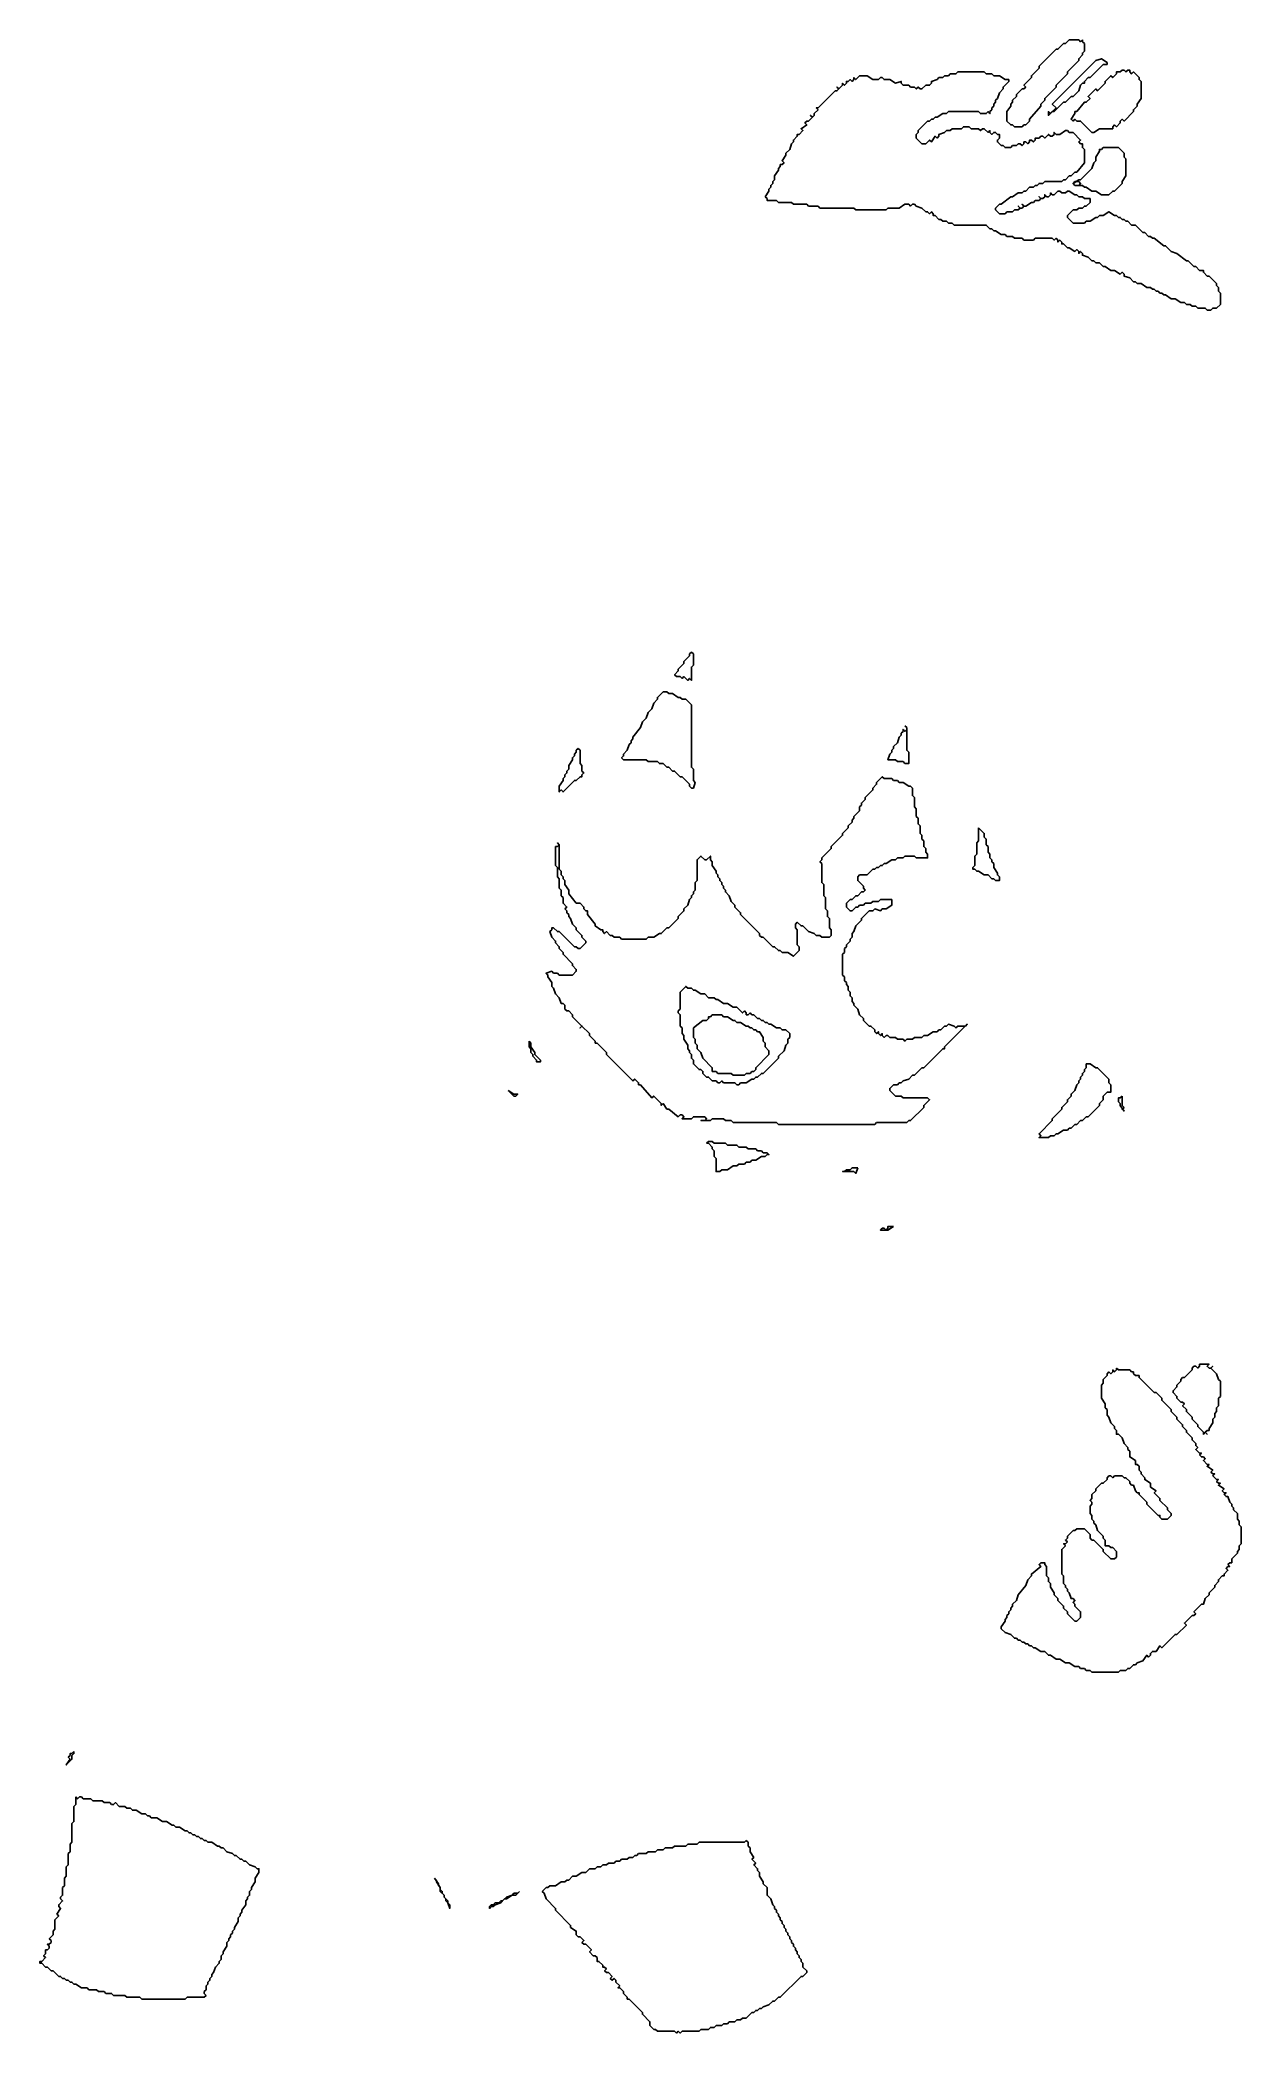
# Model space of a CAD drawing. Header units: millimetres. Extents: x 7.9 to 46.5, y 17.8 to 81.8.
import ezdxf

# ---------------------------------------------------------------- set-up
doc = ezdxf.new("R2010")
doc.units = ezdxf.units.MM
doc.layers.add('FILL_SKIN', color=7, linetype='Continuous')

msp = doc.modelspace()

# ---------------------------------------------------------------- linework, layer by layer
at = {"layer": 'FILL_SKIN'}
for points in [[(41.389, 81.758), (41.328, 81.697), (41.268, 81.758), (40.965, 81.758), (40.844, 81.636), (40.783, 81.636), (40.601, 81.455), (40.541, 81.455), (39.995, 80.909), (39.995, 80.848), (39.753, 80.606), (39.753, 80.545), (39.51, 80.303), (39.571, 80.242), (39.51, 80.182), (39.45, 80.182), (39.268, 80), (39.268, 79.939), (39.147, 79.818), (39.147, 79.758), (39.086, 79.697), (39.086, 79.636), (38.965, 79.455), (38.965, 79.152), (39.086, 79.03), (39.147, 79.03), (39.207, 78.97), (39.45, 78.97), (39.51, 79.03), (39.571, 79.03), (39.692, 79.152), (39.692, 79.212), (40.056, 79.636), (40.056, 79.697), (40.177, 79.818), (40.177, 79.879), (40.541, 80.242), (40.541, 80.303), (40.904, 80.667), (40.904, 80.727), (41.268, 81.091), (41.268, 81.152), (41.389, 81.273), (41.389, 81.333), (41.45, 81.394), (41.45, 81.636), (41.389, 81.697)], [(31.209, 76.727), (31.269, 76.667), (31.269, 76.606), (31.572, 76.606), (31.633, 76.545), (32.057, 76.545), (32.117, 76.485), (32.542, 76.485), (32.602, 76.424), (32.905, 76.424), (32.966, 76.364), (34.057, 76.364), (34.117, 76.303), (35.087, 76.303), (35.147, 76.364), (35.511, 76.364), (35.693, 76.485), (35.814, 76.485), (35.875, 76.424), (35.935, 76.485), (35.996, 76.485), (36.056, 76.424), (36.238, 76.364), (36.359, 76.242), (36.42, 76.242), (36.481, 76.182), (36.541, 76.242), (36.602, 76.182), (36.602, 76.121), (36.662, 76.121), (36.784, 76), (36.844, 76), (36.905, 75.939), (37.026, 75.939), (37.087, 75.879), (37.208, 75.879), (37.268, 75.818), (38.299, 75.818), (38.42, 75.697), (38.48, 75.697), (38.541, 75.636), (38.601, 75.636), (38.783, 75.515), (38.904, 75.515), (38.965, 75.455), (39.147, 75.455), (39.207, 75.394), (39.45, 75.394), (39.51, 75.333), (39.813, 75.333), (39.874, 75.394), (40.419, 75.394), (40.48, 75.333), (40.541, 75.394), (40.601, 75.333), (40.601, 75.273), (40.662, 75.333), (40.722, 75.273), (40.722, 75.212), (40.783, 75.212), (40.904, 75.091), (40.965, 75.091), (41.147, 74.97), (41.207, 75.03), (41.268, 74.97), (41.268, 74.909), (41.328, 74.97), (41.389, 74.909), (41.389, 74.848), (41.571, 74.788), (41.692, 74.667), (41.753, 74.667), (41.813, 74.606), (41.934, 74.606), (42.056, 74.485), (42.116, 74.485), (42.298, 74.364), (42.419, 74.364), (42.601, 74.242), (42.662, 74.303), (42.722, 74.242), (42.722, 74.182), (42.904, 74.121), (43.025, 74), (43.086, 74), (43.146, 73.939), (43.268, 73.939), (43.449, 73.818), (43.571, 73.818), (43.631, 73.758), (43.692, 73.758), (43.752, 73.697), (43.813, 73.697), (43.874, 73.636), (43.934, 73.636), (43.995, 73.576), (44.055, 73.576), (44.237, 73.455), (44.358, 73.455), (44.54, 73.333), (44.661, 73.333), (44.722, 73.273), (44.843, 73.273), (44.904, 73.212), (45.025, 73.212), (45.086, 73.152), (45.328, 73.152), (45.389, 73.091), (45.51, 73.091), (45.57, 73.152), (45.691, 73.152), (45.813, 73.273), (45.813, 73.636), (45.752, 73.697), (45.752, 73.818), (45.691, 73.879), (45.691, 73.939), (45.449, 74.182), (45.389, 74.182), (45.267, 74.303), (45.267, 74.364), (45.146, 74.364), (45.025, 74.485), (44.964, 74.485), (44.783, 74.667), (44.722, 74.667), (44.419, 74.909), (44.237, 74.97), (44.055, 75.152), (43.995, 75.152), (43.692, 75.394), (43.631, 75.394), (43.571, 75.455), (43.51, 75.455), (43.389, 75.576), (43.328, 75.576), (43.086, 75.818), (42.965, 75.818), (42.843, 75.939), (42.783, 75.939), (42.722, 76), (42.662, 76), (42.601, 76.061), (42.54, 76.061), (42.48, 76.121), (42.419, 76.121), (42.237, 76.242), (42.056, 76.121), (41.934, 76.121), (41.874, 76.061), (41.813, 76.061), (41.631, 75.939), (41.51, 75.939), (41.45, 75.879), (41.086, 75.879), (40.904, 76.061), (40.904, 76.121), (41.086, 76.303), (41.207, 76.303), (41.268, 76.364), (41.389, 76.364), (41.45, 76.424), (41.51, 76.424), (41.631, 76.545), (41.631, 76.667), (41.45, 76.667), (41.389, 76.727), (41.268, 76.727), (41.207, 76.788), (41.147, 76.788), (40.965, 76.909), (40.904, 76.909), (40.844, 76.848), (40.722, 76.848), (40.662, 76.909), (40.601, 76.909), (40.48, 76.788), (40.419, 76.788), (40.359, 76.848), (40.359, 76.788), (40.298, 76.727), (40.238, 76.727), (40.177, 76.788), (40.177, 76.727), (40.116, 76.667), (40.056, 76.667), (39.995, 76.727), (40.056, 76.667), (39.995, 76.606), (39.874, 76.606), (39.813, 76.545), (39.753, 76.545), (39.571, 76.424), (39.51, 76.424), (39.45, 76.485), (39.51, 76.424), (39.45, 76.364), (39.389, 76.364), (39.329, 76.424), (39.389, 76.364), (39.329, 76.303), (39.207, 76.303), (39.147, 76.242), (38.965, 76.242), (38.904, 76.182), (38.723, 76.182), (38.601, 76.303), (38.601, 76.364), (38.723, 76.485), (38.783, 76.485), (39.086, 76.727), (39.147, 76.727), (39.329, 76.848), (39.45, 76.848), (39.51, 76.909), (39.571, 76.909), (39.692, 77.03), (39.813, 77.03), (39.874, 77.091), (39.935, 77.091), (39.995, 77.152), (40.116, 77.152), (40.177, 77.212), (40.722, 77.212), (40.783, 77.273), (40.844, 77.273), (40.965, 77.394), (41.025, 77.394), (41.147, 77.515), (41.207, 77.515), (41.45, 77.818), (41.45, 78.242), (41.389, 78.303), (41.389, 78.424), (41.328, 78.424), (41.268, 78.485), (41.328, 78.545), (41.086, 78.788), (40.965, 78.788), (40.904, 78.848), (40.844, 78.848), (40.662, 78.727), (40.541, 78.727), (40.48, 78.788), (40.48, 78.727), (40.419, 78.667), (40.359, 78.667), (40.298, 78.727), (40.177, 78.606), (40.116, 78.667), (40.056, 78.667), (39.995, 78.606), (39.874, 78.606), (39.874, 78.545), (39.813, 78.485), (39.753, 78.545), (39.692, 78.545), (39.692, 78.485), (39.632, 78.424), (39.571, 78.485), (39.51, 78.485), (39.51, 78.424), (39.45, 78.364), (39.389, 78.424), (39.329, 78.424), (39.268, 78.364), (39.147, 78.364), (39.086, 78.303), (38.904, 78.303), (38.844, 78.364), (38.783, 78.364), (38.662, 78.485), (38.662, 78.545), (38.723, 78.606), (38.723, 78.727), (38.662, 78.727), (38.601, 78.788), (38.541, 78.788), (38.48, 78.727), (38.42, 78.788), (38.42, 78.848), (38.359, 78.788), (38.238, 78.909), (38.177, 78.909), (38.117, 78.848), (38.056, 78.909), (37.814, 78.909), (37.753, 78.97), (37.571, 78.97), (37.511, 78.909), (37.208, 78.909), (37.147, 78.848), (37.026, 78.848), (36.965, 78.788), (36.784, 78.727), (36.784, 78.667), (36.723, 78.606), (36.662, 78.667), (36.541, 78.485), (36.481, 78.545), (36.359, 78.424), (36.238, 78.424), (36.056, 78.606), (36.056, 78.727), (36.117, 78.788), (36.117, 78.848), (36.42, 79.152), (36.481, 79.152), (36.541, 79.212), (36.602, 79.212), (36.662, 79.273), (36.723, 79.273), (36.905, 79.394), (37.026, 79.394), (37.087, 79.455), (38.056, 79.455), (38.117, 79.394), (38.299, 79.394), (38.359, 79.455), (38.42, 79.394), (38.42, 79.455), (38.48, 79.515), (38.48, 79.576), (38.541, 79.636), (38.541, 79.697), (38.601, 79.758), (38.601, 79.818), (38.662, 79.879), (38.723, 80.061), (38.844, 80.182), (38.844, 80.242), (39.026, 80.424), (39.026, 80.485), (38.904, 80.485), (38.723, 80.606), (38.541, 80.606), (38.48, 80.667), (38.299, 80.667), (38.238, 80.727), (37.39, 80.727), (37.329, 80.667), (37.147, 80.667), (37.087, 80.606), (36.965, 80.606), (36.905, 80.545), (36.784, 80.545), (36.723, 80.485), (36.541, 80.424), (36.541, 80.364), (36.481, 80.303), (36.359, 80.303), (36.238, 80.182), (36.178, 80.182), (36.117, 80.242), (36.056, 80.182), (35.996, 80.242), (35.875, 80.242), (35.814, 80.303), (35.632, 80.303), (35.572, 80.364), (35.572, 80.424), (35.39, 80.364), (35.208, 80.485), (35.026, 80.485), (34.966, 80.545), (34.905, 80.545), (34.844, 80.485), (34.663, 80.485), (34.481, 80.606), (34.238, 80.606), (34.117, 80.485), (34.057, 80.545), (34.057, 80.485), (33.996, 80.424), (33.935, 80.485), (33.875, 80.424), (33.814, 80.424), (33.814, 80.364), (33.754, 80.303), (33.693, 80.364), (33.693, 80.303), (33.572, 80.182), (33.511, 80.242), (33.572, 80.182), (33.511, 80.121), (33.451, 80.121), (32.905, 79.576), (32.845, 79.576), (32.905, 79.515), (32.784, 79.394), (32.784, 79.333), (32.723, 79.273), (32.663, 79.333), (32.723, 79.273), (32.602, 79.152), (32.542, 79.152), (32.481, 79.091), (32.542, 79.03), (32.36, 78.909), (32.42, 78.848), (32.299, 78.727), (32.239, 78.727), (32.239, 78.667), (32.117, 78.545), (32.117, 78.485), (32.057, 78.424), (31.996, 78.242), (31.875, 78.121), (31.875, 78.061), (31.754, 77.879), (31.814, 77.818), (31.754, 77.758), (31.693, 77.758), (31.693, 77.697), (31.633, 77.636), (31.633, 77.576), (31.511, 77.394), (31.511, 77.273), (31.451, 77.212), (31.451, 77.152), (31.39, 77.091), (31.39, 77.03), (31.33, 76.97), (31.33, 76.909)], [(42.177, 81.03), (41.995, 81.152), (41.813, 81.091), (40.419, 79.697), (40.541, 79.576), (40.359, 79.394), (40.298, 79.455), (40.298, 79.333), (40.419, 79.455), (40.48, 79.455), (40.783, 79.758), (40.844, 79.758), (41.025, 79.939), (41.086, 79.939), (41.268, 80.121), (41.328, 80.303), (41.389, 80.364), (41.45, 80.364), (41.45, 80.424), (41.571, 80.545), (41.631, 80.545), (42.056, 80.97), (42.177, 80.97)], [(43.207, 80.545), (43.025, 80.727), (42.965, 80.667), (42.904, 80.727), (42.904, 80.788), (42.843, 80.788), (42.783, 80.727), (42.722, 80.788), (42.662, 80.788), (42.601, 80.727), (42.48, 80.727), (42.48, 80.667), (42.359, 80.545), (42.298, 80.606), (42.116, 80.424), (42.116, 80.364), (41.874, 80.121), (41.813, 80.182), (41.571, 79.939), (41.631, 79.879), (41.51, 79.758), (41.45, 79.758), (41.207, 79.455), (41.147, 79.455), (41.147, 79.394), (41.025, 79.212), (41.086, 79.152), (41.147, 79.212), (41.207, 79.152), (41.328, 79.152), (41.692, 78.788), (41.753, 78.788), (41.934, 78.909), (42.359, 78.909), (42.359, 78.97), (42.419, 79.03), (42.48, 78.97), (42.601, 79.091), (42.601, 79.152), (42.662, 79.212), (42.722, 79.152), (43.025, 79.455), (43.025, 79.515), (43.146, 79.636), (43.146, 79.697), (43.268, 79.879), (43.268, 80.424), (43.207, 80.485)], [(42.54, 78.303), (42.056, 78.303), (41.995, 78.242), (41.934, 78.242), (41.934, 78.182), (41.813, 78), (41.813, 77.879), (41.753, 77.818), (41.692, 77.636), (41.328, 77.273), (41.268, 77.273), (41.086, 77.152), (41.147, 77.091), (41.389, 77.091), (41.45, 77.03), (41.51, 77.03), (41.692, 76.909), (41.813, 76.909), (41.995, 76.788), (42.237, 76.788), (42.359, 76.909), (42.419, 76.909), (42.662, 77.152), (42.662, 77.212), (42.783, 77.394), (42.783, 77.939), (42.722, 78), (42.722, 78.121)], [(41.086, 77.152), (41.147, 77.212), (41.268, 77.212), (41.328, 77.152), (41.268, 77.091), (41.147, 77.091)], [(28.845, 62.121), (28.785, 62.061), (28.785, 62), (28.603, 61.818), (28.603, 61.758), (28.421, 61.576), (28.421, 61.515), (28.3, 61.394), (28.36, 61.333), (28.482, 61.333), (28.542, 61.273), (28.603, 61.333), (28.724, 61.212), (28.785, 61.273), (28.845, 61.212), (28.845, 61.636), (28.906, 61.697), (28.906, 62.061)], [(27.936, 60.848), (27.754, 60.667), (27.754, 60.606), (27.633, 60.485), (27.573, 60.303), (27.451, 60.182), (27.391, 60), (27.27, 59.879), (27.209, 59.697), (26.967, 59.394), (26.967, 59.333), (26.906, 59.273), (26.906, 59.212), (26.845, 59.152), (26.785, 58.97), (26.664, 58.848), (26.664, 58.788), (26.603, 58.727), (26.664, 58.667), (27.391, 58.667), (27.451, 58.606), (27.754, 58.606), (27.815, 58.545), (27.936, 58.545), (28.057, 58.424), (28.118, 58.424), (28.239, 58.303), (28.3, 58.303), (28.482, 58.121), (28.542, 58.121), (28.785, 57.879), (28.785, 57.818), (28.845, 57.758), (28.906, 57.758), (28.966, 57.939), (28.906, 58), (28.906, 58.364), (28.845, 58.424), (28.845, 60.424), (28.663, 60.606), (28.542, 60.606), (28.482, 60.667), (28.421, 60.667), (28.239, 60.788), (28.118, 60.788), (28.057, 60.848)], [(35.693, 59.758), (35.753, 59.697), (35.753, 59.636), (35.693, 59.576), (35.632, 59.636), (35.632, 59.576), (35.572, 59.515), (35.572, 59.455), (35.511, 59.394), (35.45, 59.212), (35.329, 59.091), (35.329, 59.03), (35.269, 58.97), (35.269, 58.909), (35.208, 58.848), (35.147, 58.667), (35.39, 58.667), (35.45, 58.606), (35.632, 58.606), (35.693, 58.545), (35.814, 58.545), (35.814, 58.909), (35.753, 58.97), (35.753, 59.697)], [(25.209, 59.03), (25.149, 58.97), (25.149, 58.909), (25.088, 58.848), (25.088, 58.788), (25.027, 58.727), (25.027, 58.667), (24.906, 58.485), (24.906, 58.364), (24.846, 58.303), (24.846, 58.242), (24.785, 58.182), (24.785, 58.121), (24.724, 58.061), (24.724, 58), (24.603, 57.818), (24.603, 57.636), (24.664, 57.697), (24.724, 57.636), (25.088, 58), (25.149, 58), (25.27, 58.121), (25.33, 58.121), (25.33, 58.182), (25.391, 58.242), (25.33, 58.303), (25.33, 58.485), (25.27, 58.545), (25.27, 58.97)], [(35.875, 57.818), (35.814, 57.818), (35.632, 57.939), (35.511, 57.939), (35.45, 58), (35.329, 58), (35.269, 58.061), (35.026, 58.061), (34.966, 58.121), (34.784, 57.939), (34.784, 57.879), (34.663, 57.758), (34.663, 57.697), (34.42, 57.455), (34.42, 57.394), (34.299, 57.273), (34.299, 57.212), (34.238, 57.152), (34.238, 57.03), (34.057, 56.848), (34.057, 56.788), (33.996, 56.727), (33.996, 56.667), (33.875, 56.545), (33.875, 56.485), (33.693, 56.303), (33.693, 56.242), (33.329, 55.879), (33.329, 55.818), (33.026, 55.515), (33.026, 55.455), (32.966, 55.394), (33.026, 55.333), (33.026, 54.727), (33.087, 54.667), (33.087, 54.303), (33.148, 54.242), (33.148, 53.879), (33.208, 53.818), (33.208, 53.636), (33.269, 53.576), (33.269, 53.273), (33.329, 53.212), (33.329, 53.03), (33.269, 52.97), (33.026, 52.97), (32.966, 53.03), (32.845, 53.03), (32.784, 53.091), (32.602, 53.152), (32.42, 53.333), (32.36, 53.333), (32.239, 53.455), (32.178, 53.394), (32.178, 53.273), (32.239, 53.212), (32.239, 52.727), (32.299, 52.667), (32.299, 52.545), (32.117, 52.364), (31.936, 52.485), (31.754, 52.485), (31.693, 52.545), (31.633, 52.545), (31.511, 52.667), (31.451, 52.667), (31.148, 52.97), (31.087, 52.97), (31.027, 53.03), (31.027, 53.091), (30.421, 53.697), (30.421, 53.758), (30.239, 53.939), (30.239, 54), (30.118, 54.121), (30.057, 54.303), (29.936, 54.424), (29.936, 54.485), (29.875, 54.545), (29.875, 54.606), (29.815, 54.667), (29.815, 54.727), (29.754, 54.788), (29.754, 54.848), (29.694, 54.909), (29.694, 54.97), (29.633, 55.03), (29.633, 55.091), (29.512, 55.273), (29.512, 55.394), (29.451, 55.455), (29.451, 55.576), (29.33, 55.455), (29.269, 55.455), (29.148, 55.576), (29.027, 55.455), (29.027, 54.788), (28.966, 54.727), (28.966, 54.485), (28.906, 54.424), (28.906, 54.364), (28.845, 54.303), (28.845, 54.242), (28.785, 54.182), (28.724, 54), (28.603, 53.879), (28.603, 53.818), (28.421, 53.636), (28.421, 53.576), (28.118, 53.273), (28.057, 53.273), (27.876, 53.091), (27.815, 53.091), (27.633, 52.97), (27.451, 52.97), (27.391, 52.909), (26.603, 52.909), (26.542, 52.97), (26.361, 52.97), (26.3, 53.03), (26.239, 53.03), (26.118, 53.152), (26.058, 53.091), (25.997, 53.152), (25.997, 53.212), (25.936, 53.212), (25.755, 53.333), (25.755, 53.394), (25.512, 53.697), (25.512, 53.818), (25.452, 53.818), (25.391, 53.879), (25.391, 53.939), (25.27, 54.061), (25.149, 54.061), (24.906, 54.364), (24.906, 54.485), (24.785, 54.667), (24.785, 54.788), (24.724, 54.848), (24.724, 54.909), (24.664, 54.97), (24.664, 55.091), (24.603, 55.152), (24.603, 55.939), (24.543, 56), (24.603, 55.939), (24.543, 55.879), (24.482, 55.879), (24.482, 55.273), (24.543, 55.212), (24.543, 54.909), (24.603, 54.848), (24.603, 54.545), (24.664, 54.485), (24.664, 54.303), (24.724, 54.242), (24.724, 54.061), (24.846, 53.939), (24.785, 53.879), (24.846, 53.818), (24.846, 53.758), (24.906, 53.697), (24.906, 53.636), (24.967, 53.576), (25.027, 53.394), (25.149, 53.273), (25.149, 53.212), (25.33, 53.03), (25.33, 52.97), (25.452, 52.848), (25.452, 52.788), (25.27, 52.606), (25.209, 52.606), (25.149, 52.667), (25.088, 52.667), (24.603, 53.152), (24.543, 53.152), (24.421, 53.273), (24.361, 53.273), (24.361, 53.212), (24.3, 53.152), (24.361, 52.97), (24.482, 52.848), (24.482, 52.788), (24.603, 52.667), (24.603, 52.606), (24.724, 52.485), (24.724, 52.424), (25.027, 52.121), (25.027, 52.061), (25.149, 51.939), (25.149, 51.879), (25.027, 51.758), (24.603, 51.758), (24.543, 51.818), (24.421, 51.818), (24.361, 51.879), (24.179, 51.818), (24.24, 51.758), (24.24, 51.697), (24.361, 51.515), (24.361, 51.394), (24.421, 51.333), (24.482, 51.152), (24.603, 51.03), (24.664, 50.848), (24.724, 50.848), (24.785, 50.788), (24.785, 50.667), (24.846, 50.606), (24.906, 50.606), (25.027, 50.485), (25.027, 50.424), (25.33, 50.121), (25.27, 50.061), (25.33, 50.121), (25.573, 49.879), (25.573, 49.818), (25.755, 49.636), (25.755, 49.576), (25.815, 49.576), (26.118, 49.273), (26.118, 49.212), (26.967, 48.364), (27.027, 48.424), (27.148, 48.303), (27.148, 48.242), (27.209, 48.242), (27.573, 47.818), (27.633, 47.879), (27.876, 47.636), (27.876, 47.576), (27.936, 47.636), (28.057, 47.455), (28.118, 47.455), (28.421, 47.212), (28.482, 47.273), (28.542, 47.273), (28.603, 47.212), (28.542, 47.152), (28.845, 47.152), (28.906, 47.212), (29.269, 47.212), (29.33, 47.152), (29.269, 47.091), (29.148, 47.091), (29.451, 47.091), (29.512, 47.152), (29.875, 47.152), (29.936, 47.091), (30.118, 47.091), (30.178, 47.03), (31.572, 47.03), (31.633, 46.97), (34.723, 46.97), (34.784, 47.03), (35.753, 47.03), (35.814, 47.091), (35.875, 47.091), (36.299, 47.515), (36.299, 47.576), (36.481, 47.758), (36.42, 47.818), (35.632, 47.818), (35.572, 47.879), (35.39, 47.879), (35.208, 48.061), (35.208, 48.121), (35.329, 48.242), (35.45, 48.242), (35.511, 48.303), (35.572, 48.303), (35.632, 48.364), (35.814, 48.424), (35.935, 48.545), (35.996, 48.545), (36.238, 48.788), (36.299, 48.788), (36.905, 49.394), (36.965, 49.394), (36.965, 49.455), (37.693, 50.182), (37.632, 50.121), (37.39, 50.121), (37.329, 50.061), (37.268, 50.121), (37.087, 50.182), (37.026, 50.121), (36.965, 50.121), (36.844, 50), (36.784, 50), (36.723, 49.939), (36.602, 49.939), (36.42, 49.818), (36.299, 49.818), (36.238, 49.758), (35.996, 49.758), (35.935, 49.697), (35.753, 49.697), (35.693, 49.636), (35.632, 49.697), (35.45, 49.697), (35.39, 49.758), (35.208, 49.758), (35.147, 49.818), (35.087, 49.818), (35.026, 49.758), (34.966, 49.818), (34.966, 49.879), (34.905, 49.818), (34.844, 49.879), (34.844, 49.939), (34.784, 49.879), (34.723, 49.939), (34.723, 50), (34.602, 50.121), (34.541, 50.121), (34.36, 50.303), (34.36, 50.364), (34.238, 50.485), (34.178, 50.667), (34.057, 50.788), (34.057, 50.848), (33.996, 50.909), (33.996, 51.03), (33.935, 51.091), (33.935, 51.212), (33.875, 51.273), (33.875, 51.394), (33.814, 51.455), (33.814, 51.515), (33.754, 51.576), (33.754, 51.697), (33.693, 51.758), (33.693, 52.424), (33.754, 52.485), (33.754, 52.606), (33.814, 52.667), (33.814, 52.727), (33.935, 52.848), (33.935, 52.909), (33.996, 52.97), (33.996, 53.091), (34.057, 53.152), (34.117, 53.333), (34.299, 53.515), (34.299, 53.576), (34.541, 53.818), (34.663, 53.818), (34.723, 53.879), (34.905, 53.818), (34.966, 53.879), (35.087, 53.879), (35.269, 54), (35.269, 54.182), (34.905, 54.182), (34.844, 54.121), (34.663, 54.121), (34.602, 54.061), (34.42, 54.061), (34.36, 54), (34.238, 54), (34.178, 53.939), (34.117, 53.939), (33.996, 53.818), (33.935, 53.818), (33.814, 53.939), (33.814, 54.061), (33.935, 54.182), (33.996, 54.182), (34.117, 54.303), (34.178, 54.303), (34.299, 54.424), (34.36, 54.424), (34.42, 54.485), (34.36, 54.545), (34.36, 54.606), (34.178, 54.788), (34.178, 54.909), (34.238, 54.97), (34.481, 54.97), (34.663, 55.152), (34.723, 55.152), (34.784, 55.212), (34.844, 55.212), (34.905, 55.273), (34.966, 55.273), (35.026, 55.333), (35.087, 55.333), (35.269, 55.455), (35.39, 55.455), (35.45, 55.515), (35.632, 55.515), (35.693, 55.576), (35.996, 55.576), (36.056, 55.515), (36.42, 55.515), (36.42, 55.636), (36.359, 55.697), (36.359, 55.818), (36.299, 55.879), (36.299, 56.061), (36.238, 56.121), (36.238, 56.242), (36.178, 56.303), (36.178, 56.545), (36.117, 56.606), (36.117, 56.788), (36.056, 56.848), (36.056, 57.091), (35.996, 57.152), (35.996, 57.455), (35.935, 57.515), (35.935, 57.758)], [(38.056, 56.485), (38.056, 56.061), (37.996, 56), (37.996, 55.636), (37.935, 55.576), (37.935, 55.273), (37.874, 55.212), (37.874, 55.152), (37.935, 55.152), (37.996, 55.091), (38.056, 55.091), (38.238, 54.97), (38.359, 54.97), (38.48, 54.848), (38.541, 54.848), (38.601, 54.788), (38.723, 54.788), (38.723, 54.909), (38.662, 54.97), (38.662, 55.03), (38.541, 55.212), (38.541, 55.333), (38.48, 55.394), (38.48, 55.455), (38.42, 55.515), (38.42, 55.636), (38.359, 55.697), (38.359, 55.879), (38.299, 55.939), (38.299, 56.121), (38.238, 56.182), (38.238, 56.303)], [(28.482, 51.212), (28.663, 51.394), (28.724, 51.333), (28.845, 51.333), (28.906, 51.273), (28.966, 51.273), (29.148, 51.152), (29.269, 51.152), (29.391, 51.03), (29.572, 51.03), (29.633, 50.97), (29.694, 50.97), (29.875, 50.848), (29.997, 50.848), (30.178, 50.727), (30.3, 50.727), (30.481, 50.545), (30.542, 50.606), (30.603, 50.545), (30.603, 50.485), (30.663, 50.485), (30.724, 50.545), (30.784, 50.485), (30.845, 50.485), (30.966, 50.364), (31.027, 50.364), (31.087, 50.303), (31.148, 50.303), (31.209, 50.242), (31.269, 50.242), (31.33, 50.182), (31.39, 50.182), (31.572, 50.061), (31.693, 50.061), (31.754, 50), (31.875, 50), (31.996, 49.879), (31.996, 49.758), (31.936, 49.697), (31.936, 49.576), (31.875, 49.515), (31.814, 49.333), (31.633, 49.152), (31.633, 49.091), (31.148, 48.606), (31.087, 48.606), (30.966, 48.485), (30.906, 48.485), (30.845, 48.424), (30.784, 48.424), (30.603, 48.303), (30.421, 48.303), (30.36, 48.242), (30.3, 48.242), (30.239, 48.303), (29.875, 48.303), (29.815, 48.364), (29.754, 48.303), (29.694, 48.303), (29.633, 48.364), (29.512, 48.364), (29.391, 48.485), (29.33, 48.485), (29.209, 48.606), (29.209, 48.667), (29.148, 48.727), (29.088, 48.727), (28.906, 48.909), (28.906, 49.03), (28.845, 49.091), (28.845, 49.212), (28.785, 49.273), (28.785, 49.333), (28.724, 49.394), (28.724, 49.515), (28.603, 49.697), (28.603, 49.818), (28.542, 49.879), (28.542, 50.061), (28.482, 50.121), (28.482, 50.485), (28.421, 50.545), (28.421, 50.606), (28.482, 50.667)], [(28.906, 50.061), (28.906, 49.758), (28.966, 49.697), (28.966, 49.576), (29.027, 49.515), (29.027, 49.394), (29.148, 49.273), (29.209, 49.091), (29.512, 48.788), (29.512, 48.667), (29.633, 48.667), (29.694, 48.606), (30.118, 48.606), (30.178, 48.545), (30.542, 48.545), (30.603, 48.606), (30.724, 48.606), (30.784, 48.667), (30.845, 48.667), (30.906, 48.727), (30.906, 48.788), (31.33, 49.212), (31.33, 49.333), (31.209, 49.455), (31.209, 49.576), (31.148, 49.636), (31.148, 49.758), (31.027, 49.939), (30.966, 49.939), (30.906, 50), (30.845, 50), (30.784, 50.061), (30.724, 50.061), (30.663, 50.121), (30.603, 50.121), (30.421, 50.242), (30.3, 50.242), (30.239, 50.303), (30.178, 50.303), (29.997, 50.424), (29.875, 50.424), (29.815, 50.485), (29.512, 50.485), (29.451, 50.424), (29.391, 50.424), (29.391, 50.364), (29.33, 50.303), (29.209, 50.303)], [(23.634, 49.636), (23.634, 49.455), (23.694, 49.394), (23.694, 49.273), (23.755, 49.212), (23.755, 49.152), (23.876, 49.03), (23.876, 48.97), (23.997, 48.97), (23.997, 49.03), (23.816, 49.212), (23.816, 49.273), (23.694, 49.455), (23.694, 49.576)], [(42.237, 48.424), (41.874, 48.788), (41.813, 48.788), (41.631, 48.909), (41.51, 48.909), (41.51, 48.788), (41.45, 48.727), (41.45, 48.667), (41.389, 48.606), (41.389, 48.545), (41.328, 48.485), (41.328, 48.424), (41.268, 48.364), (41.268, 48.303), (41.207, 48.242), (41.147, 48.061), (41.025, 47.939), (41.025, 47.879), (40.904, 47.758), (40.904, 47.697), (40.722, 47.515), (40.722, 47.455), (40.419, 47.152), (40.419, 47.091), (39.995, 46.667), (40.056, 46.606), (39.995, 46.545), (40.298, 46.545), (40.359, 46.606), (40.48, 46.606), (40.541, 46.667), (40.601, 46.667), (40.783, 46.788), (40.904, 46.788), (40.965, 46.848), (41.025, 46.848), (41.147, 46.97), (41.207, 46.97), (41.328, 47.091), (41.389, 47.091), (41.51, 47.212), (41.571, 47.212), (41.934, 47.576), (41.934, 47.636), (42.056, 47.758), (42.056, 47.879), (42.177, 48), (42.298, 48), (42.298, 48.242), (42.237, 48.303)], [(22.967, 48.061), (23.149, 47.879), (23.21, 47.879), (23.27, 47.939), (23.149, 47.939)], [(42.662, 47.879), (42.601, 47.818), (42.54, 47.818), (42.54, 47.697), (42.601, 47.636), (42.601, 47.576), (42.722, 47.394), (42.662, 47.455), (42.722, 47.515), (42.662, 47.576)], [(29.33, 46.364), (29.391, 46.364), (29.512, 46.242), (29.512, 46.182), (29.572, 46.121), (29.572, 45.939), (29.633, 45.879), (29.633, 45.455), (29.754, 45.455), (29.815, 45.515), (29.997, 45.515), (30.178, 45.636), (30.3, 45.636), (30.36, 45.697), (30.542, 45.697), (30.603, 45.758), (30.724, 45.758), (30.784, 45.818), (30.906, 45.818), (31.087, 45.939), (31.209, 45.939), (31.269, 46), (31.33, 46), (31.269, 46.061), (31.148, 46.061), (31.087, 46.121), (30.966, 46.121), (30.906, 46.182), (30.663, 46.182), (30.603, 46.242), (30.36, 46.242), (30.3, 46.303), (29.997, 46.303), (29.936, 46.364), (29.572, 46.364), (29.512, 46.424), (29.391, 46.424)], [(34.178, 45.576), (33.996, 45.576), (33.935, 45.515), (33.814, 45.515), (33.754, 45.455), (33.693, 45.455), (34.057, 45.455), (34.117, 45.394)], [(35.329, 43.697), (35.147, 43.697), (35.147, 43.636), (35.087, 43.576), (35.026, 43.636), (34.966, 43.636), (34.905, 43.576), (35.147, 43.576)], [(42.48, 39.152), (42.48, 39.091), (42.419, 39.03), (42.359, 39.091), (42.359, 39.03), (42.298, 38.97), (42.237, 39.03), (42.177, 38.97), (42.177, 38.909), (42.056, 38.788), (42.056, 38.667), (41.995, 38.606), (41.995, 38.182), (42.116, 38), (42.116, 37.879), (42.177, 37.818), (42.177, 37.636), (42.237, 37.576), (42.298, 37.394), (42.419, 37.273), (42.419, 37.212), (42.48, 37.152), (42.48, 37.03), (42.54, 37.03), (42.662, 36.909), (42.722, 36.727), (42.843, 36.606), (42.843, 36.545), (42.904, 36.485), (42.904, 36.303), (43.086, 36.182), (43.086, 36.061), (43.146, 36.061), (43.207, 36), (43.207, 35.879), (43.268, 35.818), (43.268, 35.758), (43.389, 35.636), (43.389, 35.576), (43.571, 35.455), (43.571, 35.333), (43.752, 35.212), (43.692, 35.152), (43.874, 34.97), (43.874, 34.909), (44.116, 34.667), (44.116, 34.606), (44.237, 34.485), (44.237, 34.424), (44.116, 34.303), (43.934, 34.303), (43.874, 34.364), (43.874, 34.424), (43.813, 34.424), (43.449, 34.788), (43.449, 34.848), (43.207, 35.091), (43.207, 35.152), (43.146, 35.152), (43.086, 35.212), (43.025, 35.394), (42.965, 35.394), (42.904, 35.455), (42.904, 35.515), (42.783, 35.636), (42.722, 35.636), (42.662, 35.697), (42.419, 35.697), (42.359, 35.636), (42.298, 35.697), (42.237, 35.697), (42.177, 35.636), (42.177, 35.576), (42.056, 35.455), (41.995, 35.455), (41.813, 35.273), (41.813, 35.212), (41.692, 35.091), (41.692, 34.97), (41.631, 34.909), (41.692, 34.848), (41.692, 34.788), (41.631, 34.727), (41.631, 34.485), (41.692, 34.424), (41.692, 34.303), (41.753, 34.242), (41.753, 34.182), (41.813, 34.121), (41.874, 33.939), (42.056, 33.758), (42.056, 33.697), (42.116, 33.636), (42.116, 33.455), (42.237, 33.455), (42.298, 33.394), (42.359, 33.394), (42.48, 33.273), (42.48, 33.091), (42.419, 33.03), (42.298, 33.03), (42.056, 33.273), (42.056, 33.333), (41.753, 33.636), (41.692, 33.636), (41.631, 33.697), (41.631, 33.818), (41.45, 34), (41.207, 34), (41.147, 33.939), (41.086, 33.939), (40.904, 33.758), (40.904, 33.697), (40.844, 33.636), (40.904, 33.576), (40.844, 33.515), (40.783, 33.515), (40.844, 33.455), (40.722, 33.333), (40.722, 32.545), (40.783, 32.485), (40.783, 32.242), (40.844, 32.182), (40.844, 32.121), (40.904, 32.061), (40.904, 32), (40.965, 31.939), (41.025, 31.758), (41.086, 31.758), (41.147, 31.697), (41.086, 31.636), (41.147, 31.576), (41.147, 31.515), (41.328, 31.333), (41.328, 31.152), (41.207, 31.03), (41.147, 31.03), (40.904, 31.273), (40.904, 31.333), (40.783, 31.455), (40.783, 31.515), (40.601, 31.697), (40.601, 31.758), (40.48, 31.879), (40.48, 31.939), (40.359, 32.121), (40.359, 32.242), (40.298, 32.303), (40.298, 32.424), (40.238, 32.485), (40.238, 32.788), (40.177, 32.848), (40.177, 32.909), (40.056, 32.909), (39.995, 32.848), (40.056, 32.788), (39.753, 32.545), (39.753, 32.485), (39.632, 32.364), (39.571, 32.182), (39.329, 31.879), (39.268, 31.697), (39.147, 31.576), (39.147, 31.515), (39.086, 31.455), (39.086, 31.394), (39.026, 31.333), (39.026, 31.273), (38.965, 31.212), (38.965, 31.152), (38.904, 31.091), (38.904, 31.03), (38.783, 30.848), (38.783, 30.788), (38.904, 30.667), (39.086, 30.606), (39.207, 30.485), (39.268, 30.485), (39.329, 30.424), (39.389, 30.424), (39.45, 30.364), (39.51, 30.364), (39.571, 30.303), (39.632, 30.303), (39.692, 30.242), (39.753, 30.242), (39.813, 30.182), (39.874, 30.182), (40.056, 30.061), (40.177, 30.061), (40.298, 29.939), (40.359, 29.939), (40.541, 29.818), (40.662, 29.818), (40.844, 29.697), (40.965, 29.697), (41.147, 29.576), (41.268, 29.576), (41.328, 29.515), (41.45, 29.515), (41.51, 29.455), (41.631, 29.455), (41.692, 29.394), (42.54, 29.394), (42.601, 29.455), (42.783, 29.455), (42.843, 29.515), (42.904, 29.515), (43.025, 29.636), (43.086, 29.636), (43.146, 29.697), (43.328, 29.758), (43.449, 29.939), (43.51, 29.879), (43.571, 29.939), (43.571, 30), (43.631, 30.061), (43.752, 30.061), (43.874, 30.242), (43.934, 30.182), (44.358, 30.606), (44.419, 30.606), (44.722, 30.909), (44.661, 30.97), (44.904, 31.212), (44.964, 31.212), (45.025, 31.273), (44.964, 31.333), (45.207, 31.576), (45.267, 31.576), (45.328, 31.758), (45.449, 31.879), (45.449, 31.939), (45.631, 32.121), (45.631, 32.182), (45.752, 32.303), (45.752, 32.364), (45.873, 32.485), (45.934, 32.485), (45.934, 32.545), (46.055, 32.667), (45.994, 32.727), (46.055, 32.788), (46.116, 32.788), (46.055, 32.848), (46.116, 32.909), (46.176, 32.909), (46.176, 33.03), (46.358, 33.212), (46.358, 33.273), (46.419, 33.333), (46.419, 33.455), (46.479, 33.515), (46.479, 34.061), (46.419, 34.121), (46.419, 34.242), (46.358, 34.303), (46.358, 34.485), (46.237, 34.606), (46.237, 34.667), (46.176, 34.727), (46.176, 34.788), (46.116, 34.848), (46.055, 35.03), (45.994, 35.03), (45.934, 35.091), (45.994, 35.152), (45.934, 35.152), (45.873, 35.212), (45.934, 35.273), (45.752, 35.394), (45.813, 35.455), (45.752, 35.455), (45.691, 35.515), (45.752, 35.576), (45.691, 35.576), (45.57, 35.697), (45.631, 35.758), (45.57, 35.758), (45.51, 35.818), (45.57, 35.879), (45.389, 36), (45.449, 36.061), (45.389, 36.061), (45.267, 36.182), (45.328, 36.242), (45.267, 36.303), (45.207, 36.303), (45.146, 36.364), (45.207, 36.424), (45.146, 36.424), (45.025, 36.545), (45.086, 36.606), (45.025, 36.667), (45.025, 36.727), (44.904, 36.848), (44.904, 36.909), (44.722, 37.091), (44.722, 37.152), (44.601, 37.273), (44.601, 37.333), (44.419, 37.515), (44.419, 37.576), (44.237, 37.758), (44.237, 37.818), (43.934, 38.121), (43.934, 38.182), (43.752, 38.364), (43.692, 38.364), (43.207, 38.848), (43.207, 38.909), (43.086, 38.909), (43.025, 38.97), (43.025, 39.03), (42.965, 39.03), (42.904, 39.091), (42.54, 39.091)], [(45.146, 39.273), (45.146, 39.212), (45.086, 39.152), (45.025, 39.212), (44.964, 39.212), (44.904, 39.152), (44.904, 39.091), (44.661, 38.848), (44.601, 38.848), (44.54, 38.788), (44.54, 38.727), (44.419, 38.606), (44.419, 38.545), (44.298, 38.424), (44.298, 38.364), (44.419, 38.242), (44.419, 38.182), (44.54, 38.061), (44.601, 38.061), (44.661, 38), (44.601, 37.939), (44.722, 37.818), (44.722, 37.758), (44.904, 37.576), (44.904, 37.515), (45.086, 37.333), (45.086, 37.273), (45.267, 37.091), (45.267, 37.03), (45.328, 37.091), (45.389, 37.03), (45.328, 37.091), (45.389, 37.152), (45.449, 37.152), (45.449, 37.212), (45.57, 37.394), (45.57, 37.515), (45.631, 37.576), (45.631, 37.697), (45.691, 37.758), (45.691, 37.879), (45.752, 37.939), (45.752, 38.182), (45.813, 38.242), (45.813, 38.727), (45.752, 38.788), (45.691, 38.97), (45.51, 39.152), (45.57, 39.212), (45.51, 39.152), (45.449, 39.152), (45.389, 39.212), (45.449, 39.273)], [(9.03, 26.848), (8.969, 26.788), (8.908, 26.788), (8.908, 26.727), (8.848, 26.667), (8.908, 26.606), (8.787, 26.424), (8.969, 26.606), (8.969, 26.727), (9.03, 26.788)], [(9.09, 25.394), (9.09, 25.152), (9.03, 25.091), (9.03, 24.606), (8.969, 24.545), (8.969, 23.939), (8.908, 23.879), (8.908, 23.636), (8.848, 23.576), (8.848, 23.212), (8.787, 23.152), (8.787, 22.848), (8.727, 22.788), (8.727, 22.545), (8.666, 22.485), (8.666, 22.242), (8.605, 22.182), (8.605, 22.121), (8.666, 22.061), (8.545, 21.939), (8.545, 21.879), (8.605, 21.818), (8.484, 21.636), (8.545, 21.576), (8.424, 21.455), (8.424, 21.152), (8.363, 21.091), (8.363, 20.97), (8.242, 20.848), (8.302, 20.788), (8.302, 20.727), (8.242, 20.667), (8.181, 20.667), (8.242, 20.606), (8.242, 20.545), (8.181, 20.485), (8.121, 20.485), (8.121, 20.364), (8.06, 20.303), (8.121, 20.242), (7.999, 20.121), (7.939, 20.121), (7.939, 20.061), (7.999, 20.061), (8.121, 19.939), (8.181, 19.939), (8.302, 19.818), (8.363, 19.818), (8.545, 19.636), (8.605, 19.636), (8.666, 19.576), (8.727, 19.576), (8.787, 19.515), (8.848, 19.515), (8.908, 19.455), (8.969, 19.455), (9.03, 19.394), (9.09, 19.394), (9.272, 19.273), (9.454, 19.273), (9.514, 19.212), (9.757, 19.212), (9.817, 19.152), (9.999, 19.152), (10.06, 19.091), (10.241, 19.091), (10.302, 19.03), (10.666, 19.03), (10.726, 18.97), (11.15, 18.97), (11.211, 18.909), (12.605, 18.909), (12.665, 18.97), (13.211, 18.97), (13.271, 19.03), (13.211, 19.091), (13.211, 19.152), (13.271, 19.212), (13.271, 19.333), (13.332, 19.394), (13.332, 19.455), (13.393, 19.515), (13.393, 19.576), (13.453, 19.636), (13.453, 19.697), (13.514, 19.758), (13.574, 19.939), (13.696, 20.061), (13.696, 20.121), (13.756, 20.182), (13.756, 20.303), (13.817, 20.364), (13.817, 20.424), (13.938, 20.606), (13.938, 20.727), (13.999, 20.788), (13.999, 20.848), (14.059, 20.909), (14.059, 20.97), (14.12, 21.03), (14.12, 21.091), (14.18, 21.152), (14.18, 21.212), (14.302, 21.394), (14.302, 21.515), (14.362, 21.576), (14.362, 21.636), (14.423, 21.697), (14.423, 21.758), (14.544, 21.939), (14.544, 22.061), (14.605, 22.121), (14.605, 22.182), (14.665, 22.242), (14.665, 22.364), (14.726, 22.424), (14.726, 22.485), (14.847, 22.667), (14.847, 22.788), (14.968, 22.97), (14.968, 23.091), (14.908, 23.091), (14.847, 23.152), (14.665, 23.212), (14.544, 23.333), (14.483, 23.333), (14.423, 23.394), (14.362, 23.394), (14.241, 23.515), (14.18, 23.515), (14.12, 23.576), (13.938, 23.636), (13.817, 23.758), (13.756, 23.758), (13.696, 23.818), (13.635, 23.818), (13.453, 23.939), (13.332, 23.939), (13.271, 24), (13.211, 24), (13.15, 24.061), (13.09, 24.061), (13.029, 24.121), (12.968, 24.121), (12.908, 24.182), (12.847, 24.182), (12.787, 24.242), (12.726, 24.242), (12.665, 24.303), (12.605, 24.303), (12.423, 24.424), (12.302, 24.424), (12.241, 24.485), (12.181, 24.485), (11.999, 24.606), (11.878, 24.606), (11.696, 24.727), (11.514, 24.727), (11.453, 24.788), (11.393, 24.788), (11.332, 24.848), (11.211, 24.848), (11.029, 24.97), (10.908, 24.97), (10.847, 25.03), (10.726, 25.03), (10.666, 25.091), (10.484, 25.091), (10.363, 25.212), (10.302, 25.152), (10.241, 25.152), (10.181, 25.212), (9.999, 25.212), (9.939, 25.273), (9.636, 25.273), (9.575, 25.333), (9.333, 25.333), (9.272, 25.394), (9.211, 25.394), (9.151, 25.333)], [(30.603, 24), (30.542, 23.939), (29.088, 23.939), (29.027, 23.879), (28.724, 23.879), (28.663, 23.818), (28.3, 23.818), (28.239, 23.758), (27.997, 23.758), (27.936, 23.697), (27.754, 23.697), (27.694, 23.636), (27.451, 23.636), (27.391, 23.576), (27.148, 23.576), (27.088, 23.515), (27.027, 23.515), (26.967, 23.455), (26.845, 23.455), (26.785, 23.394), (26.603, 23.394), (26.542, 23.333), (26.421, 23.333), (26.361, 23.273), (26.179, 23.273), (26.118, 23.212), (25.997, 23.212), (25.936, 23.152), (25.815, 23.152), (25.755, 23.091), (25.573, 23.091), (25.452, 22.97), (25.33, 22.97), (25.149, 22.848), (25.027, 22.848), (24.906, 22.727), (24.846, 22.727), (24.785, 22.667), (24.664, 22.667), (24.482, 22.545), (24.3, 22.545), (24.24, 22.485), (24.179, 22.485), (24.058, 22.364), (24.119, 22.303), (24.179, 22.121), (24.482, 21.818), (24.482, 21.758), (24.967, 21.273), (24.967, 21.212), (25.149, 21.091), (25.149, 20.97), (25.209, 20.909), (25.27, 20.909), (25.391, 20.788), (25.33, 20.727), (25.391, 20.667), (25.452, 20.667), (25.633, 20.485), (25.573, 20.424), (25.694, 20.303), (25.755, 20.303), (25.815, 20.242), (25.815, 20.121), (25.876, 20.121), (25.997, 20), (25.997, 19.939), (26.058, 19.939), (26.118, 19.879), (26.058, 19.818), (26.118, 19.758), (26.179, 19.758), (26.3, 19.636), (26.239, 19.576), (26.3, 19.515), (26.361, 19.576), (26.421, 19.515), (26.421, 19.455), (26.542, 19.333), (26.482, 19.273), (26.542, 19.273), (26.664, 19.152), (26.664, 19.091), (26.785, 18.97), (26.785, 18.909), (26.845, 18.909), (27.27, 18.485), (27.27, 18.424), (27.512, 18.182), (27.512, 18.061), (27.633, 17.939), (27.694, 17.939), (27.754, 17.879), (28.3, 17.879), (28.36, 17.818), (28.421, 17.879), (28.482, 17.818), (28.542, 17.879), (29.088, 17.879), (29.148, 17.939), (29.391, 17.939), (29.451, 18), (29.572, 18), (29.633, 18.061), (29.815, 18.061), (29.875, 18.121), (29.997, 18.121), (30.057, 18.182), (30.239, 18.182), (30.3, 18.242), (30.421, 18.242), (30.481, 18.303), (30.603, 18.303), (30.784, 18.485), (30.845, 18.485), (30.906, 18.545), (30.966, 18.545), (31.027, 18.606), (31.087, 18.606), (31.148, 18.667), (31.33, 18.727), (31.451, 18.848), (31.511, 18.848), (31.633, 18.97), (31.693, 18.97), (32.36, 19.636), (32.42, 19.636), (32.542, 19.758), (32.542, 19.818), (32.42, 19.939), (32.42, 20.061), (32.36, 20.121), (32.36, 20.182), (32.299, 20.242), (32.299, 20.303), (32.239, 20.364), (32.239, 20.424), (32.178, 20.485), (32.178, 20.545), (32.117, 20.606), (32.117, 20.667), (32.057, 20.727), (32.057, 20.788), (31.996, 20.848), (31.996, 20.909), (31.936, 20.97), (31.936, 21.03), (31.875, 21.091), (31.875, 21.152), (31.814, 21.212), (31.814, 21.273), (31.754, 21.333), (31.754, 21.394), (31.693, 21.455), (31.693, 21.515), (31.633, 21.576), (31.633, 21.636), (31.572, 21.697), (31.572, 21.758), (31.511, 21.818), (31.511, 21.879), (31.451, 21.939), (31.39, 22.121), (31.269, 22.242), (31.269, 22.485), (31.148, 22.606), (31.148, 22.667), (31.027, 22.848), (31.027, 22.97), (30.966, 23.03), (30.966, 23.091), (30.845, 23.212), (30.906, 23.273), (30.784, 23.394), (30.845, 23.455), (30.724, 23.636), (30.724, 23.758), (30.663, 23.818), (30.663, 23.939)], [(20.604, 22.788), (20.664, 22.727), (20.664, 22.667), (20.786, 22.485), (20.786, 22.364), (20.907, 22.242), (20.907, 22.182), (20.967, 22.121), (20.967, 22.061), (21.028, 22), (21.089, 21.818), (21.089, 21.939), (21.028, 22), (21.028, 22.061), (20.907, 22.182), (20.907, 22.242), (20.846, 22.303), (20.846, 22.364), (20.786, 22.424), (20.786, 22.485), (20.725, 22.545), (20.725, 22.606)], [(23.331, 22.364), (23.27, 22.303), (23.149, 22.303), (23.088, 22.242), (22.907, 22.182), (22.785, 22.061), (22.725, 22.061), (22.664, 22), (22.543, 22), (22.482, 21.939), (22.422, 21.939), (22.361, 21.879), (22.361, 21.818), (22.422, 21.879), (22.482, 21.879), (22.543, 21.939), (22.725, 22), (22.846, 22.121), (22.907, 22.121), (23.088, 22.242), (23.21, 22.242)]]:
    msp.add_lwpolyline(points, close=True, dxfattribs=at)

doc.saveas('drawing.dxf')
